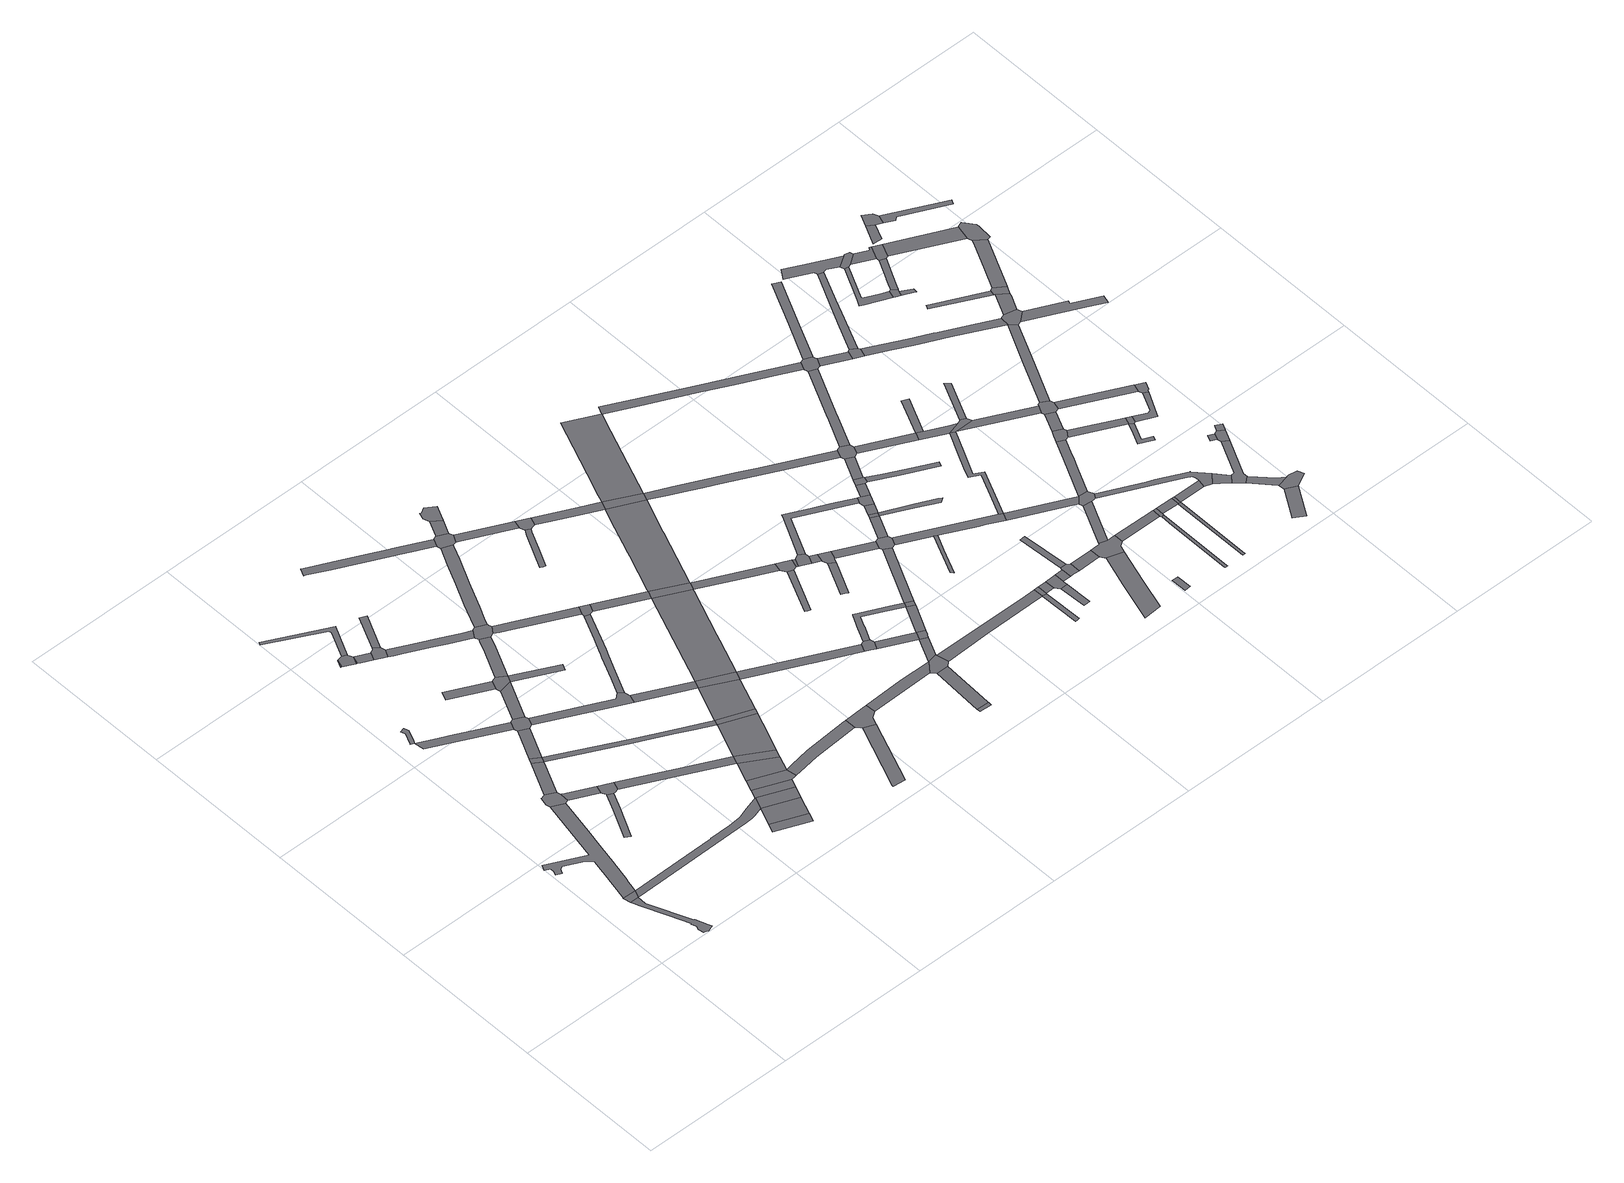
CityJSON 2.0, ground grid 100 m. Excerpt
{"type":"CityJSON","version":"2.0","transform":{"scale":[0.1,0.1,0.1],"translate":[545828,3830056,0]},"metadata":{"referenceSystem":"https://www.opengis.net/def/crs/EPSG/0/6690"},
"CityObjects":{
"road1":{"type":"Road","geometry":[{"type":"MultiSurface","lod":"1","boundaries":[[[0,1,2,3,4,5,6,7,8,9,10,11,12,13,14,15,16,17,18]]]}]},
"road2":{"type":"Road","geometry":[{"type":"MultiSurface","lod":"1","boundaries":[[[19,0,18,20]]]}]},
"road3":{"type":"Road","geometry":[{"type":"MultiSurface","lod":"1","boundaries":[[[21,22,23,24,25,26,27,28,29,30,31,32,33,34,35,36,19,20,37,38,39,40,41,42,43]]]}]},
"road4":{"type":"Road","geometry":[{"type":"MultiSurface","lod":"1","boundaries":[[[44,45,46,47,48,49,21,43,50,51,52,53]]]}]},
"road5":{"type":"Road","geometry":[{"type":"MultiSurface","lod":"1","boundaries":[[[54,55,56,57,58,59,60,61,62,63]]]}]},
"road6":{"type":"Road","attributes":{"RoadStructureAttribute.sectionType":"1"},"geometry":[{"type":"MultiSurface","lod":"1","boundaries":[[[64,65,66,67,68,69,70]]]}]},
"road7":{"type":"Road","attributes":{"RoadStructureAttribute.sectionType":"1"},"geometry":[{"type":"MultiSurface","lod":"1","boundaries":[[[71,72,73,74,75,76,77,78,79,80,20,18,81,82,83,84,85,86,87]]]}]},
"road8":{"type":"Road","attributes":{"RoadStructureAttribute.sectionType":"1"},"geometry":[{"type":"MultiSurface","lod":"1","boundaries":[[[88,44,53,89,90,91,92]]]}]},
"road9":{"type":"Road","attributes":{"RoadStructureAttribute.sectionType":"1"},"geometry":[{"type":"MultiSurface","lod":"1","boundaries":[[[93,94,52,51,95,96]]]}]},
"road10":{"type":"Road","attributes":{"RoadStructureAttribute.sectionType":"1"},"geometry":[{"type":"MultiSurface","lod":"1","boundaries":[[[97,98,63,99,100,101,102]]]}]},
"road11":{"type":"Road","geometry":[{"type":"MultiSurface","lod":"1","boundaries":[[[103,88,92,104]]]}]},
"road12":{"type":"Road","geometry":[{"type":"MultiSurface","lod":"1","boundaries":[[[96,95,105,64,70,106,107,108]]]}]},
"road13":{"type":"Road","attributes":{"RoadStructureAttribute.sectionType":"1"},"geometry":[{"type":"MultiSurface","lod":"1","boundaries":[[[109,110,111]]]}]},
"road14":{"type":"Road","attributes":{"RoadStructureAttribute.sectionType":"1"},"geometry":[{"type":"MultiSurface","lod":"1","boundaries":[[[112,103,104,113]]]}]},
"road15":{"type":"Road","geometry":[{"type":"MultiSurface","lod":"1","boundaries":[[[114,115,109,111,116,117,118,119,120]]]}]},
"road16":{"type":"Road","attributes":{"RoadStructureAttribute.sectionType":"1"},"geometry":[{"type":"MultiSurface","lod":"1","boundaries":[[[121,122,123,124,125,126,127,128,114,120]]]}]},
"road17":{"type":"Road","attributes":{"RoadStructureAttribute.sectionType":"1"},"geometry":[{"type":"MultiSurface","lod":"1","boundaries":[[[117,116,129]]]}]},
"road18":{"type":"Road","attributes":{"RoadStructureAttribute.sectionType":"1"},"geometry":[{"type":"MultiSurface","lod":"1","boundaries":[[[117,129,130,131,132]]]}]},
"road19":{"type":"Road","geometry":[{"type":"MultiSurface","lod":"1","boundaries":[[[133,102,101,134,112,113,135,136,137,138]]]}]},
"road20":{"type":"Road","geometry":[{"type":"MultiSurface","lod":"1","boundaries":[[[139,140,132,131,141,142,143]]]}]},
"road21":{"type":"Road","attributes":{"RoadStructureAttribute.sectionType":"1"},"geometry":[{"type":"MultiSurface","lod":"1","boundaries":[[[144,145,146,147]]]}]},
"road22":{"type":"Road","geometry":[{"type":"MultiSurface","lod":"1","boundaries":[[[148,149,150,151]]]}]},
"road23":{"type":"Road","attributes":{"RoadStructureAttribute.sectionType":"1"},"geometry":[{"type":"MultiSurface","lod":"1","boundaries":[[[152,153,108,107,154,155,156]]]}]},
"road24":{"type":"Road","attributes":{"RoadStructureAttribute.sectionType":"1"},"geometry":[{"type":"MultiSurface","lod":"1","boundaries":[[[157,158,133,138]]]}]},
"road25":{"type":"Road","attributes":{"RoadStructureAttribute.sectionType":"1"},"geometry":[{"type":"MultiSurface","lod":"1","boundaries":[[[159,160,139,143]]]}]},
"road26":{"type":"Road","attributes":{"function":"3","RoadStructureAttribute.sectionType":"1"},"geometry":[{"type":"MultiSurface","lod":"1","boundaries":[[[87,161,148,151,162]]]}]},
"road27":{"type":"Road","attributes":{"RoadStructureAttribute.sectionType":"1"},"geometry":[{"type":"MultiSurface","lod":"1","boundaries":[[[163,164,165,104,92,166,167,168,169,170,171,172]]]}]},
"road28":{"type":"Road","geometry":[{"type":"MultiSurface","lod":"1","boundaries":[[[173,147,146,158,157,174]]]}]},
"road29":{"type":"Road","geometry":[{"type":"MultiSurface","lod":"1","boundaries":[[[71,87,162,175]]]}]},
"road30":{"type":"Road","attributes":{"RoadStructureAttribute.sectionType":"1"},"geometry":[{"type":"MultiSurface","lod":"1","boundaries":[[[176,177,178,179,180,181,137,136,182,183,184,185,186,187,188,189]]]}]},
"road31":{"type":"Road","attributes":{"RoadStructureAttribute.sectionType":"1"},"geometry":[{"type":"MultiSurface","lod":"1","boundaries":[[[190,191,192,142,141,193,194,195,196,197,198,199]]]}]},
"road32":{"type":"Road","attributes":{"RoadStructureAttribute.sectionType":"1"},"geometry":[{"type":"MultiSurface","lod":"1","boundaries":[[[200,71,175,201]]]}]},
"road33":{"type":"Road","geometry":[{"type":"MultiSurface","lod":"1","boundaries":[[[202,200,201,203,204,205,206]]]}]},
"road34":{"type":"Road","attributes":{"RoadStructureAttribute.sectionType":"1"},"geometry":[{"type":"MultiSurface","lod":"1","boundaries":[[[207,208,209,210,211,212,173,174,213,214,215]]]}]},
"road35":{"type":"Road","attributes":{"RoadStructureAttribute.sectionType":"1"},"geometry":[{"type":"MultiSurface","lod":"1","boundaries":[[[216,217,218,174,157]]]}]},
"road36":{"type":"Road","attributes":{"function":"3","RoadStructureAttribute.sectionType":"1"},"geometry":[{"type":"MultiSurface","lod":"1","boundaries":[[[219,202,206,220,221]]]}]},
"road37":{"type":"Road","geometry":[{"type":"MultiSurface","lod":"1","boundaries":[[[156,155,219,221,222]]]}]},
"road38":{"type":"Road","geometry":[{"type":"MultiSurface","lod":"1","boundaries":[[[223,199,198,207,215,224,225,226,227,228]]]}]},
"road39":{"type":"Road","attributes":{"function":"3","RoadStructureAttribute.sectionType":"1"},"geometry":[{"type":"MultiSurface","lod":"1","boundaries":[[[171,229,230,231,156,222,232,233]]]}]},
"road40":{"type":"Road","geometry":[{"type":"MultiSurface","lod":"1","boundaries":[[[184,183,234,235,236]]]}]},
"road41":{"type":"Road","geometry":[{"type":"MultiSurface","lod":"1","boundaries":[[[237,172,171,233,238]]]}]},
"road42":{"type":"Road","attributes":{"RoadStructureAttribute.sectionType":"1"},"geometry":[{"type":"MultiSurface","lod":"1","boundaries":[[[239,240,241,242,243,244,245,246,247,248,249,250,251,252,253,254,255,256,257]]]}]},
"road43":{"type":"Road","attributes":{"RoadStructureAttribute.sectionType":"1"},"geometry":[{"type":"MultiSurface","lod":"1","boundaries":[[[258,259,260,261,206,205,262,263,264]]]}]},
"road44":{"type":"Road","attributes":{"RoadStructureAttribute.sectionType":"1"},"geometry":[{"type":"MultiSurface","lod":"1","boundaries":[[[265,266,267,268,269,270,189,188,271,272,273,274,275]]]}]},
"road45":{"type":"Road","attributes":{"RoadStructureAttribute.sectionType":"1"},"geometry":[{"type":"MultiSurface","lod":"1","boundaries":[[[276,277,278,279,225,224,280,281,282,283,284,285]]]}]},
"road46":{"type":"Road","attributes":{"RoadStructureAttribute.sectionType":"1"},"geometry":[{"type":"MultiSurface","lod":"1","boundaries":[[[286,287,288,289,290,291,223,228,292,293,294,295,296,297,298]]]}]},
"road47":{"type":"Road","attributes":{"function":"3","RoadStructureAttribute.sectionType":"1"},"geometry":[{"type":"MultiSurface","lod":"1","boundaries":[[[235,237,238,299,300]]]}]},
"road48":{"type":"Road","attributes":{"RoadStructureAttribute.sectionType":"1"},"geometry":[{"type":"MultiSurface","lod":"1","boundaries":[[[301,302,303,304,305]]]}]},
"road49":{"type":"Road","geometry":[{"type":"MultiSurface","lod":"1","boundaries":[[[236,235,300,306]]]}]},
"road50":{"type":"Road","geometry":[{"type":"MultiSurface","lod":"1","boundaries":[[[285,284,307,265,275,308,309,310]]]}]},
"road51":{"type":"Road","geometry":[{"type":"MultiSurface","lod":"1","boundaries":[[[311,257,256,286,298,312,313,314,315,316,317,318]]]}]},
"road52":{"type":"Road","geometry":[{"type":"MultiSurface","lod":"1","boundaries":[[[319,320,258,264,321,301,305,322,323,324]]]}]},
"road53":{"type":"Road","attributes":{"RoadStructureAttribute.sectionType":"1"},"geometry":[{"type":"MultiSurface","lod":"1","boundaries":[[[325,326,311,318,327,328]]]}]},
"road54":{"type":"Road","attributes":{"function":"3","RoadStructureAttribute.sectionType":"1"},"geometry":[{"type":"MultiSurface","lod":"1","boundaries":[[[329,330,331,236,306,332,333,334,335,336]]]}]},
"road55":{"type":"Road","attributes":{"RoadStructureAttribute.sectionType":"1"},"geometry":[{"type":"MultiSurface","lod":"1","boundaries":[[[337,310,309,338,339,340]]]}]},
"road56":{"type":"Road","geometry":[{"type":"MultiSurface","lod":"1","boundaries":[[[341,342,343,344,325,328,345,346]]]}]},
"road57":{"type":"Road","attributes":{"RoadStructureAttribute.sectionType":"1"},"geometry":[{"type":"MultiSurface","lod":"1","boundaries":[[[347,348,315,314,349,350,351]]]}]},
"road58":{"type":"Road","attributes":{"RoadStructureAttribute.sectionType":"1"},"geometry":[{"type":"MultiSurface","lod":"1","boundaries":[[[352,353,354,355,356,357,358,359,360,361]]]}]},
"road59":{"type":"Road","attributes":{"RoadStructureAttribute.sectionType":"1"},"geometry":[{"type":"MultiSurface","lod":"1","boundaries":[[[362,363,306,300,364,365,366,367]]]}]},
"road60":{"type":"Road","geometry":[{"type":"MultiSurface","lod":"1","boundaries":[[[340,339,329,336,368,369]]]}]},
"road61":{"type":"Road","attributes":{"RoadStructureAttribute.sectionType":"1"},"geometry":[{"type":"MultiSurface","lod":"1","boundaries":[[[370,319,324,371,372]]]}]},
"road62":{"type":"Road","geometry":[{"type":"MultiSurface","lod":"1","boundaries":[[[373,351,350,374,352,361,375,376,377,378]]]}]},
"road63":{"type":"Road","geometry":[{"type":"MultiSurface","lod":"1","boundaries":[[[379,380,381,382]]]}]},
"road64":{"type":"Road","attributes":{"RoadStructureAttribute.sectionType":"1"},"geometry":[{"type":"MultiSurface","lod":"1","boundaries":[[[383,379,382,384,385]]]}]},
"road65":{"type":"Road","geometry":[{"type":"MultiSurface","lod":"1","boundaries":[[[386,387,388,367,366,389,390,391,392,393]]]}]},
"road66":{"type":"Road","attributes":{"RoadStructureAttribute.sectionType":"1"},"geometry":[{"type":"MultiSurface","lod":"1","boundaries":[[[394,378,377,395,396,397,398,399,400]]]}]},
"road67":{"type":"Road","attributes":{"function":"3","RoadStructureAttribute.sectionType":"1"},"geometry":[{"type":"MultiSurface","lod":"1","boundaries":[[[399,401,402,403,404,405,340,369,406,407,408,409,410]]]}]},
"road68":{"type":"Road","geometry":[{"type":"MultiSurface","lod":"1","boundaries":[[[411,372,371,412,383,385,413,414,415]]]}]},
"road69":{"type":"Road","attributes":{"RoadStructureAttribute.sectionType":"1"},"geometry":[{"type":"MultiSurface","lod":"1","boundaries":[[[368,336,416,417,418]]]}]},
"road70":{"type":"Road","attributes":{"RoadStructureAttribute.sectionType":"1"},"geometry":[{"type":"MultiSurface","lod":"1","boundaries":[[[391,390,419,420]]]}]},
"road71":{"type":"Road","attributes":{"RoadStructureAttribute.sectionType":"1"},"geometry":[{"type":"MultiSurface","lod":"1","boundaries":[[[419,372,411,421]]]}]},
"road72":{"type":"Road","attributes":{"RoadStructureAttribute.sectionType":"1"},"geometry":[{"type":"MultiSurface","lod":"1","boundaries":[[[422,423,424,425,426,427]]]}]},
"road73":{"type":"Road","attributes":{"RoadStructureAttribute.sectionType":"1"},"geometry":[{"type":"MultiSurface","lod":"1","boundaries":[[[428,429,430,431,432,433,434,386,393,435,436,437,438,439,440,441]]]}]},
"road74":{"type":"Road","geometry":[{"type":"MultiSurface","lod":"1","boundaries":[[[420,419,421,442,443,444]]]}]},
"road75":{"type":"Road","geometry":[{"type":"MultiSurface","lod":"1","boundaries":[[[400,399,410,445]]]}]},
"road76":{"type":"Road","geometry":[{"type":"MultiSurface","lod":"1","boundaries":[[[418,417,422,427,446,447,448]]]}]},
"road77":{"type":"Road","attributes":{"RoadStructureAttribute.sectionType":"1"},"geometry":[{"type":"MultiSurface","lod":"1","boundaries":[[[440,449,450,420,444,451]]]}]},
"road78":{"type":"Road","attributes":{"RoadStructureAttribute.sectionType":"1"},"geometry":[{"type":"MultiSurface","lod":"1","boundaries":[[[448,447,452,453]]]}]},
"road79":{"type":"Road","attributes":{"RoadStructureAttribute.sectionType":"1"},"geometry":[{"type":"MultiSurface","lod":"1","boundaries":[[[454,455,456,457,458]]]}]},
"road80":{"type":"Road","geometry":[{"type":"MultiSurface","lod":"1","boundaries":[[[459,453,452,460,461,462,463]]]}]},
"road81":{"type":"Road","geometry":[{"type":"MultiSurface","lod":"1","boundaries":[[[441,440,451,464]]]}]},
"road82":{"type":"Road","attributes":{"RoadStructureAttribute.sectionType":"1"},"geometry":[{"type":"MultiSurface","lod":"1","boundaries":[[[465,462,461,466,467]]]}]},
"road83":{"type":"Road","geometry":[{"type":"MultiSurface","lod":"1","boundaries":[[[467,466,454,458,468,469,470,471]]]}]},
"road84":{"type":"Road","attributes":{"RoadStructureAttribute.sectionType":"1"},"geometry":[{"type":"MultiSurface","lod":"1","boundaries":[[[472,473,415,414,474,475,476,477]]]}]},
"road85":{"type":"Road","attributes":{"function":"3","RoadStructureAttribute.sectionType":"1"},"geometry":[{"type":"MultiSurface","lod":"1","boundaries":[[[478,479,480,481,482,400,445,483,484,485,486]]]}]},
"road86":{"type":"Road","attributes":{"RoadStructureAttribute.sectionType":"1"},"geometry":[{"type":"MultiSurface","lod":"1","boundaries":[[[487,441,464,488,489]]]}]},
"road87":{"type":"Road","attributes":{"RoadStructureAttribute.sectionType":"1"},"geometry":[{"type":"MultiSurface","lod":"1","boundaries":[[[471,470,490,491]]]}]},
"road88":{"type":"Road","attributes":{"RoadStructureAttribute.sectionType":"1"},"geometry":[{"type":"MultiSurface","lod":"1","boundaries":[[[492,493,494,495,496,497,459,463,498,499,500,501,502]]]}]},
"road89":{"type":"Road","geometry":[{"type":"MultiSurface","lod":"1","boundaries":[[[503,491,490,487,489,504,505,506]]]}]},
"road90":{"type":"Road","attributes":{"RoadStructureAttribute.sectionType":"1"},"geometry":[{"type":"MultiSurface","lod":"1","boundaries":[[[507,508,509,510,511,445,410,512,513,514,515,516,517,518,519,520]]]}]},
"road91":{"type":"Road","attributes":{"RoadStructureAttribute.sectionType":"1"},"geometry":[{"type":"MultiSurface","lod":"1","boundaries":[[[476,521,522,523,524,525]]]}]},
"road92":{"type":"Road","attributes":{"RoadStructureAttribute.sectionType":"1"},"geometry":[{"type":"MultiSurface","lod":"1","boundaries":[[[526,503,506,527]]]}]},
"road93":{"type":"Road","attributes":{"RoadStructureAttribute.sectionType":"1"},"geometry":[{"type":"MultiSurface","lod":"1","boundaries":[[[528,529,530,531,532]]]}]},
"road94":{"type":"Road","geometry":[{"type":"MultiSurface","lod":"1","boundaries":[[[533,477,476,525,534]]]}]},
"road95":{"type":"Road","geometry":[{"type":"MultiSurface","lod":"1","boundaries":[[[535,526,527,536]]]}]},
"road96":{"type":"Road","attributes":{"RoadStructureAttribute.sectionType":"1"},"geometry":[{"type":"MultiSurface","lod":"1","boundaries":[[[537,533,534,538]]]}]},
"road97":{"type":"Road","attributes":{"RoadStructureAttribute.sectionType":"1"},"geometry":[{"type":"MultiSurface","lod":"1","boundaries":[[[539,535,536,540,541,542]]]}]},
"road98":{"type":"Road","geometry":[{"type":"MultiSurface","lod":"1","boundaries":[[[543,544,545,546,547]]]}]},
"road99":{"type":"Road","geometry":[{"type":"MultiSurface","lod":"1","boundaries":[[[548,537,538,547,546,549,550]]]}]},
"road100":{"type":"Road","geometry":[{"type":"MultiSurface","lod":"1","boundaries":[[[551,552,502,501,553,539,542,554,555,556]]]}]},
"road101":{"type":"Road","attributes":{"RoadStructureAttribute.sectionType":"1"},"geometry":[{"type":"MultiSurface","lod":"1","boundaries":[[[557,558,505,504,559,528,532,560,561,562,563,564,565]]]}]},
"road102":{"type":"Road","attributes":{"RoadStructureAttribute.sectionType":"1"},"geometry":[{"type":"MultiSurface","lod":"1","boundaries":[[[566,556,555,567]]]}]},
"road103":{"type":"Road","attributes":{"RoadStructureAttribute.sectionType":"1"},"geometry":[{"type":"MultiSurface","lod":"1","boundaries":[[[568,548,550,569]]]}]},
"road104":{"type":"Road","attributes":{"RoadStructureAttribute.sectionType":"1"},"geometry":[{"type":"MultiSurface","lod":"1","boundaries":[[[570,571,572,573,574,575,536,527]]]}]},
"road105":{"type":"Road","geometry":[{"type":"MultiSurface","lod":"1","boundaries":[[[576,566,567,577,578,579]]]}]},
"road106":{"type":"Road","geometry":[{"type":"MultiSurface","lod":"1","boundaries":[[[580,581,582,583,584,585,586,568,569,587,588,589,590]]]}]},
"road107":{"type":"Road","attributes":{"RoadStructureAttribute.sectionType":"1"},"geometry":[{"type":"MultiSurface","lod":"1","boundaries":[[[591,592,593,584,583]]]}]},
"road108":{"type":"Road","attributes":{"RoadStructureAttribute.sectionType":"1"},"geometry":[{"type":"MultiSurface","lod":"1","boundaries":[[[594,576,579,595,596]]]}]},
"road109":{"type":"Road","attributes":{"RoadStructureAttribute.sectionType":"1"},"geometry":[{"type":"MultiSurface","lod":"1","boundaries":[[[597,598,599,600,601,602]]]}]},
"road110":{"type":"Road","attributes":{"RoadStructureAttribute.sectionType":"1"},"geometry":[{"type":"MultiSurface","lod":"1","boundaries":[[[590,589,603,604]]]}]},
"road111":{"type":"Road","geometry":[{"type":"MultiSurface","lod":"1","boundaries":[[[605,520,519,594,596,606,607,608]]]}]},
"road112":{"type":"Road","attributes":{"RoadStructureAttribute.sectionType":"1"},"geometry":[{"type":"MultiSurface","lod":"1","boundaries":[[[609,610,611,612,613,486,614,615,616,617,618,619,620]]]}]},
"road113":{"type":"Road","attributes":{"RoadStructureAttribute.sectionType":"1"},"geometry":[{"type":"MultiSurface","lod":"1","boundaries":[[[621,622,623,624,625,626,578,577]]]}]},
"road114":{"type":"Road","geometry":[{"type":"MultiSurface","lod":"1","boundaries":[[[627,628,629,630,631]]]}]},
"road115":{"type":"Road","geometry":[{"type":"MultiSurface","lod":"1","boundaries":[[[632,633,634,635,604,603,636,597,602,637,638,639,640,641,642]]]}]},
"road116":{"type":"Road","attributes":{"RoadStructureAttribute.sectionType":"1"},"geometry":[{"type":"MultiSurface","lod":"1","boundaries":[[[607,606,643,644]]]}]},
"road117":{"type":"Road","geometry":[{"type":"MultiSurface","lod":"1","boundaries":[[[564,563,645,646]]]}]},
"road118":{"type":"Road","attributes":{"RoadStructureAttribute.sectionType":"1"},"geometry":[{"type":"MultiSurface","lod":"1","boundaries":[[[647,648,649,650,651,652,565,564,653,654,655,656,657]]]}]},
"road119":{"type":"Road","attributes":{"RoadStructureAttribute.sectionType":"1"},"geometry":[{"type":"MultiSurface","lod":"1","boundaries":[[[658,659,660,605,608,661,662,663]]]}]},
"road120":{"type":"Road","attributes":{"RoadStructureAttribute.sectionType":"1"},"geometry":[{"type":"MultiSurface","lod":"1","boundaries":[[[664,632,642,665]]]}]},
"road121":{"type":"Road","attributes":{"RoadStructureAttribute.sectionType":"1"},"geometry":[{"type":"MultiSurface","lod":"1","boundaries":[[[641,640,666,667,668]]]}]},
"road122":{"type":"Road","geometry":[{"type":"MultiSurface","lod":"1","boundaries":[[[646,645,664,665,669,670,671,672,673]]]}]},
"road123":{"type":"Road","geometry":[{"type":"MultiSurface","lod":"1","boundaries":[[[644,643,674,675,676,677]]]}]},
"road124":{"type":"Road","attributes":{"RoadStructureAttribute.sectionType":"1"},"geometry":[{"type":"MultiSurface","lod":"1","boundaries":[[[678,679,680,681,682,683,684]]]}]},
"road125":{"type":"Road","attributes":{"RoadStructureAttribute.sectionType":"1"},"geometry":[{"type":"MultiSurface","lod":"1","boundaries":[[[685,686,644,677]]]}]},
"road126":{"type":"Road","geometry":[{"type":"MultiSurface","lod":"1","boundaries":[[[687,620,619,658,663,688,689,690]]]}]},
"road127":{"type":"Road","geometry":[{"type":"MultiSurface","lod":"1","boundaries":[[[668,667,680,679,691,692]]]}]},
"road128":{"type":"Road","geometry":[{"type":"MultiSurface","lod":"1","boundaries":[[[693,694,675,674,695,647,657,696,697,698]]]}]},
"road129":{"type":"Road","attributes":{"RoadStructureAttribute.sectionType":"1"},"geometry":[{"type":"MultiSurface","lod":"1","boundaries":[[[699,700,701,702,703,704,705,706,707]]]}]},
"road130":{"type":"Road","attributes":{"RoadStructureAttribute.sectionType":"1"},"geometry":[{"type":"MultiSurface","lod":"1","boundaries":[[[708,709,646,673,710,711,712,713,714]]]}]},
"road131":{"type":"Road","attributes":{"RoadStructureAttribute.sectionType":"1"},"geometry":[{"type":"MultiSurface","lod":"1","boundaries":[[[692,691,715,716,717,699,718]]]}]},
"road132":{"type":"Road","attributes":{"RoadStructureAttribute.sectionType":"1"},"geometry":[{"type":"MultiSurface","lod":"1","boundaries":[[[719,720,689,688,721,722,723]]]}]},
"road133":{"type":"Road","geometry":[{"type":"MultiSurface","lod":"1","boundaries":[[[718,699,707,724]]]}]},
"road134":{"type":"Road","attributes":{"RoadStructureAttribute.sectionType":"1"},"geometry":[{"type":"MultiSurface","lod":"1","boundaries":[[[697,696,725,726]]]}]},
"road135":{"type":"Road","attributes":{"RoadStructureAttribute.sectionType":"1"},"geometry":[{"type":"MultiSurface","lod":"1","boundaries":[[[727,728,729,730,731,693,698]]]}]},
"road136":{"type":"Road","attributes":{"RoadStructureAttribute.sectionType":"1"},"geometry":[{"type":"MultiSurface","lod":"1","boundaries":[[[732,733,734,735,736,671,670,737,738,739,740,741,742,743,744,745,746,747,748,749]]]}]},
"road137":{"type":"Road","geometry":[{"type":"MultiSurface","lod":"1","boundaries":[[[750,723,722,751,752,753,754]]]}]},
"road138":{"type":"Road","attributes":{"RoadStructureAttribute.sectionType":"1"},"geometry":[{"type":"MultiSurface","lod":"1","boundaries":[[[755,756,757,687,690,758,759,760]]]}]},
"road139":{"type":"Road","attributes":{"RoadStructureAttribute.sectionType":"1"},"geometry":[{"type":"MultiSurface","lod":"1","boundaries":[[[724,707,761,747,746]]]}]},
"road140":{"type":"Road","geometry":[{"type":"MultiSurface","lod":"1","boundaries":[[[762,763,708,714,764,765,766]]]}]},
"road141":{"type":"Road","attributes":{"RoadStructureAttribute.sectionType":"1"},"geometry":[{"type":"MultiSurface","lod":"1","boundaries":[[[767,762,766,768]]]}]},
"road142":{"type":"Road","geometry":[{"type":"MultiSurface","lod":"1","boundaries":[[[769,770,726,725,767,768,771,772,773]]]}]},
"road143":{"type":"Road","attributes":{"RoadStructureAttribute.sectionType":"1"},"geometry":[{"type":"MultiSurface","lod":"1","boundaries":[[[765,764,774,775]]]}]},
"road144":{"type":"Road","geometry":[{"type":"MultiSurface","lod":"1","boundaries":[[[749,748,776,777,778]]]}]},
"road145":{"type":"Road","attributes":{"RoadStructureAttribute.sectionType":"1"},"geometry":[{"type":"MultiSurface","lod":"1","boundaries":[[[779,780,781,750,754,782,783,784,785]]]}]},
"road146":{"type":"Road","geometry":[{"type":"MultiSurface","lod":"1","boundaries":[[[774,786,787,788,789,790,791]]]}]},
"road147":{"type":"Road","attributes":{"RoadStructureAttribute.sectionType":"1"},"geometry":[{"type":"MultiSurface","lod":"1","boundaries":[[[792,793,794,795,796,797]]]}]},
"road148":{"type":"Road","attributes":{"RoadStructureAttribute.sectionType":"1"},"geometry":[{"type":"MultiSurface","lod":"1","boundaries":[[[798,799,800,801,753,752,802,803,804,805,806,807,808,809]]]}]},
"road149":{"type":"Road","attributes":{"RoadStructureAttribute.sectionType":"1"},"geometry":[{"type":"MultiSurface","lod":"1","boundaries":[[[810,811,812,813,814]]]}]},
"road150":{"type":"Road","geometry":[{"type":"MultiSurface","lod":"1","boundaries":[[[775,774,791,815,816]]]}]},
"road151":{"type":"Road","attributes":{"RoadStructureAttribute.sectionType":"1"},"geometry":[{"type":"MultiSurface","lod":"1","boundaries":[[[817,818,778,777,819,812,811,820,821]]]}]},
"road152":{"type":"Road","attributes":{"RoadStructureAttribute.sectionType":"1"},"geometry":[{"type":"MultiSurface","lod":"1","boundaries":[[[822,772,771,823,824]]]}]},
"road153":{"type":"Road","geometry":[{"type":"MultiSurface","lod":"1","boundaries":[[[825,814,813,826,792,797,827,828]]]}]},
"road154":{"type":"Road","attributes":{"RoadStructureAttribute.sectionType":"1"},"geometry":[{"type":"MultiSurface","lod":"1","boundaries":[[[808,829,769,773,830,831]]]}]},
"road155":{"type":"Road","attributes":{"RoadStructureAttribute.sectionType":"1"},"geometry":[{"type":"MultiSurface","lod":"1","boundaries":[[[832,833,834,835,836,837,838,839,840,841,842]]]}]},
"road156":{"type":"Road","geometry":[{"type":"MultiSurface","lod":"1","boundaries":[[[843,844,845,846,847,848,849,779,785,850,851,852,853,854]]]}]},
"road157":{"type":"Road","attributes":{"RoadStructureAttribute.sectionType":"1"},"geometry":[{"type":"MultiSurface","lod":"1","boundaries":[[[855,856,857,816,815,858,859,860]]]}]},
"road158":{"type":"Road","geometry":[{"type":"MultiSurface","lod":"1","boundaries":[[[861,862,863,864]]]}]},
"road159":{"type":"Road","geometry":[{"type":"MultiSurface","lod":"1","boundaries":[[[865,864,863,817,821,866]]]}]},
"road160":{"type":"Road","geometry":[{"type":"MultiSurface","lod":"1","boundaries":[[[867,837,836,868,869,870,871]]]}]},
"road161":{"type":"Road","attributes":{"RoadStructureAttribute.sectionType":"1"},"geometry":[{"type":"MultiSurface","lod":"1","boundaries":[[[872,873,865,866]]]}]},
"road162":{"type":"Road","geometry":[{"type":"MultiSurface","lod":"1","boundaries":[[[874,875,876,877,870,869]]]}]},
"road163":{"type":"Road","geometry":[{"type":"MultiSurface","lod":"1","boundaries":[[[878,854,853,879,832,842,880,881,882,883]]]}]},
"road164":{"type":"Road","geometry":[{"type":"MultiSurface","lod":"1","boundaries":[[[824,823,855,860,884,885,886,887,888]]]}]},
"road165":{"type":"Road","attributes":{"RoadStructureAttribute.sectionType":"1"},"geometry":[{"type":"MultiSurface","lod":"1","boundaries":[[[889,890,891,892,893,894,867,871,895,896,897]]]}]},
"road166":{"type":"Road","attributes":{"RoadStructureAttribute.sectionType":"1"},"geometry":[{"type":"MultiSurface","lod":"1","boundaries":[[[898,899,900,901,902]]]}]},
"road167":{"type":"Road","attributes":{"RoadStructureAttribute.sectionType":"1"},"geometry":[{"type":"MultiSurface","lod":"1","boundaries":[[[903,904,905,881,880,906,907,908,909]]]}]},
"road168":{"type":"Road","geometry":[{"type":"MultiSurface","lod":"1","boundaries":[[[910,809,808,831,911,912,913]]]}]},
"road169":{"type":"Road","geometry":[{"type":"MultiSurface","lod":"1","boundaries":[[[909,908,889,897,914,915]]]}]},
"road170":{"type":"Road","attributes":{"RoadStructureAttribute.sectionType":"1"},"geometry":[{"type":"MultiSurface","lod":"1","boundaries":[[[916,917,910,913,918,919]]]}]},
"road171":{"type":"Road","geometry":[{"type":"MultiSurface","lod":"1","boundaries":[[[920,921,902,901,916,919,922]]]}]},
"road172":{"type":"Road","attributes":{"RoadStructureAttribute.sectionType":"1"},"geometry":[{"type":"MultiSurface","lod":"1","boundaries":[[[923,924,925,926]]]}]},
"road173":{"type":"Road","attributes":{"RoadStructureAttribute.sectionType":"1"},"geometry":[{"type":"MultiSurface","lod":"1","boundaries":[[[927,928,912,911,929,930,931]]]}]},
"road174":{"type":"Road","geometry":[{"type":"MultiSurface","lod":"1","boundaries":[[[932,923,926,933,934,935]]]}]},
"road175":{"type":"Road","attributes":{"RoadStructureAttribute.sectionType":"1"},"geometry":[{"type":"MultiSurface","lod":"1","boundaries":[[[915,914,936,937,938,939]]]}]},
"road176":{"type":"Road","attributes":{"RoadStructureAttribute.sectionType":"1"},"geometry":[{"type":"MultiSurface","lod":"1","boundaries":[[[940,941,942,920,922,943]]]}]},
"road177":{"type":"Road","attributes":{"RoadStructureAttribute.sectionType":"1"},"geometry":[{"type":"MultiSurface","lod":"1","boundaries":[[[934,933,944,945,946,947]]]}]},
"road178":{"type":"Road","geometry":[{"type":"MultiSurface","lod":"1","boundaries":[[[948,939,938,940,943,949,950,951]]]}]}
},
"vertices":[
[186,453,0],[193,434,0],[204,407,0],[272,240,0],[323,109,0],[320,106,0],[320,104,0],[331,74,0],[320,50,0],[328,15,0],[343,10,0],[357,5,0],[395,19,0],[385,44,0],[356,120,0],[354,119,0],[241,393,0],[242,430,0],[243,452,0],
[177,500,0],[264,500,0],
[350,1279,0],[286,985,0],[261,868,0],[19,985,0],[2,949,0],[35,933,0],[35,910,0],[23,882,0],[59,865,0],[72,893,0],[94,904,0],[211,848,0],[248,809,0],[229,723,0],[224,699,0],[181,516,0],[267,516,0],[284,590,0],[287,590,0],[323,745,0],[353,883,0],[379,1006,0],[428,1240,0],
[385,1367,0],[383,1366,0],[369,1362,0],[363,1360,0],[355,1358,0],[342,1304,0],[437,1244,0],[452,1250,0],[456,1310,0],[447,1334,0],
[129,2139,0],[134,2151,0],[169,2228,0],[158,2255,0],[128,2247,0],[139,2218,0],[111,2161,0],[107,2150,0],[104,2144,0],[127,2133,0],
[638,1135,0],[588,1028,0],[491,836,0],[508,826,0],[525,817,0],[623,1010,0],[673,1116,0],
[1220,568,0],[1210,565,0],[1179,556,0],[1133,541,0],[1062,519,0],[1055,518,0],[978,512,0],[836,510,0],[832,507,0],[591,505,0],[253,452,0],[462,455,0],[827,460,0],[1056,464,0],[1104,465,0],[1126,471,0],[1189,489,0],
[494,1592,0],[447,1335,0],[549,1546,0],[551,1550,0],[552,1551,0],
[466,1305,0],[461,1308,0],[624,1168,0],[641,1221,0],
[309,2045,0],[246,2076,0],[134,2069,0],[336,1971,0],[597,1845,0],[620,1894,0],
[508,1623,0],[568,1585,0],
[639,1137,0],[685,1119,0],[711,1126,0],[729,1178,0],
[239,2878,0],[215,2829,0],[222,2826,0],
[604,1821,0],[667,1791,0],
[275,2885,0],[275,2884,0],[295,2791,0],[319,2840,0],[310,2857,0],[305,2870,0],[305,2872,0],
[402,3071,0],[402,3073,0],[16,3269,0],[5,3250,0],[350,3072,0],[353,3062,0],[354,3057,0],[355,3052,0],
[302,2787,0],
[318,2779,0],[385,2747,0],[409,2796,0],
[643,1901,0],[602,1829,0],[675,1794,0],[692,1800,0],[712,1850,0],[705,1872,0],
[441,2818,0],[435,2806,0],[459,2711,0],[483,2760,0],[478,2792,0],
[497,2312,0],[471,2258,0],[729,2134,0],[755,2188,0],
[1140,370,0],[1117,314,0],[1336,225,0],[1357,282,0],
[1050,1023,0],[739,1173,0],[1051,962,0],[1322,829,0],[1345,880,0],
[825,2120,0],[739,2102,0],
[584,3015,0],[543,3034,0],
[1186,481,0],[1406,401,0],
[1234,1252,0],[1048,1342,0],[1012,1361,0],[781,1439,0],[1012,1324,0],[1045,1306,0],[1229,1218,0],[1319,1174,0],[1439,1116,0],[1453,1147,0],
[786,2199,0],[844,2161,0],
[1438,479,0],
[1198,1660,0],[1182,1646,0],[1180,1644,0],[1165,1633,0],[1162,1634,0],[1044,1692,0],[1044,1630,0],[1219,1546,0],[1237,1600,0],[1234,1602,0],[1231,1620,0],[1229,1633,0],[1232,1639,0],[1199,1661,0],
[874,2571,0],[765,2624,0],[628,2690,0],[488,2697,0],[540,2672,0],[601,2643,0],[680,2605,0],[769,2561,0],[903,2496,0],[934,2543,0],
[1242,624,0],[1461,536,0],
[1271,696,0],[1468,537,0],[1481,538,0],[1500,541,0],[1490,608,0],
[915,2470,0],[907,2454,0],[885,2404,0],[866,2362,0],[865,2362,0],[798,2225,0],[942,2363,0],[969,2425,0],[976,2441,0],
[1106,1982,0],[1116,2002,0],[1126,2023,0],
[1324,828,0],[1493,615,0],[1530,705,0],
[1551,757,0],
[959,2554,0],[1000,2451,0],[1032,2496,0],[1027,2512,0],[1025,2517,0],[1023,2522,0],
[1441,1115,0],[1439,1111,0],[1350,891,0],[1630,952,0],[1660,1027,0],
[1551,1390,0],[1552,1389,0],[1571,1438,0],
[1453,1149,0],[1674,1060,0],
[1229,3199,0],[1028,3295,0],[1011,3304,0],[915,3350,0],[754,3428,0],[571,3515,0],[557,3522,0],[533,3472,0],[547,3466,0],[674,3405,0],[756,3365,0],[904,3293,0],[997,3247,0],[1028,3233,0],[1090,3204,0],[1125,3188,0],[1204,3149,0],[1218,3143,0],[1244,3192,0],
[1981,663,0],[1969,662,0],[1670,638,0],[1539,616,0],[1539,547,0],[1677,567,0],[1981,590,0],
[1458,2208,0],[1383,2045,0],[1336,1952,0],[1329,1937,0],[1318,1915,0],[1248,1764,0],[1312,1812,0],[1363,1916,0],[1381,1952,0],[1396,1983,0],[1492,2196,0],
[1300,2367,0],[1298,2367,0],[1125,2450,0],[1036,2493,0],[1036,2433,0],[1101,2401,0],[1173,2365,0],[1453,2233,0],[1458,2230,0],[1482,2280,0],
[1226,3116,0],[1224,3110,0],[1171,3004,0],[1104,2864,0],[1033,2717,0],[966,2568,0],[1030,2537,0],[1035,2551,0],[1083,2648,0],[1164,2819,0],[1245,2986,0],[1289,3079,0],[1293,3088,0],
[1759,1273,0],[1763,1283,0],
[2009,558,0],[1837,131,0],[1833,120,0],[1916,112,0],[2083,528,0],
[1787,1336,0],
[1458,2211,0],[1493,2198,0],[1515,2203,0],[1539,2253,0],
[1266,3200,0],[1298,3089,0],[1300,3090,0],[1316,3095,0],[1343,3145,0],[1335,3162,0],[1334,3164,0],[1332,3169,0],
[2139,669,0],[2112,668,0],[1989,581,0],[2102,576,0],[2113,584,0],[2142,603,0],
[1317,3306,0],[1269,3206,0],[1334,3174,0],[1377,3263,0],
[1819,2057,0],[1696,1750,0],[1577,1451,0],[1785,1337,0],[1880,1574,0],[1895,1612,0],[2028,1939,0],[2033,1951,0],
[1561,2243,0],[1528,2197,0],[1818,2058,0],[1840,2108,0],
[1364,3404,0],[1329,3384,0],[1318,3389,0],[1305,3346,0],[1404,3319,0],[1425,3361,0],
[1464,3086,0],[1359,3137,0],[1335,3087,0],[1644,2938,0],[1661,2991,0],
[1659,2904,0],[1639,2870,0],[1573,2737,0],[1527,2643,0],[1527,2641,0],[1543,2635,0],[1559,2629,0],[1620,2752,0],[1677,2870,0],[1687,2888,0],
[2186,1144,0],[2152,1159,0],[2118,1112,0],[2134,1105,0],[2404,975,0],[2429,1026,0],
[2054,2001,0],[2052,2002,0],
[2410,680,0],[2561,615,0],[2611,678,0],
[1731,2958,0],[1658,2907,0],[1688,2888,0],[1701,2892,0],[1724,2898,0],[1742,2952,0],
[2567,236,0],[2566,213,0],[2646,209,0],[2646,231,0],
[2587,583,0],[2647,242,0],[2667,583,0],
[2453,1034,0],[2452,1033,0],[2451,1033,0],[2439,959,0],[2471,943,0],[2495,993,0],[2488,1017,0],[2487,1019,0],
[1964,2844,0],[1730,2895,0],[1793,2864,0],[1970,2779,0],[2086,2723,0],[2087,2722,0],[2109,2775,0],
[2031,2584,0],[1988,2472,0],[1958,2400,0],[1947,2373,0],[1844,2120,0],[2203,2375,0],[2207,2388,0],[2269,2540,0],[2296,2608,0],[2301,2620,0],
[2677,691,0],[2568,606,0],[2692,605,0],[2694,607,0],[2677,684,0],
[2271,1837,0],[2478,1738,0],[2490,1791,0],
[2690,838,0],[2714,888,0],
[2735,816,0],
[2501,1703,0],[2502,1702,0],[2369,1417,0],[2385,1409,0],[2401,1402,0],[2536,1687,0],
[2741,1131,0],[2551,1222,0],[2548,1224,0],[2546,1220,0],[2491,1115,0],[2489,1111,0],[2485,1103,0],[2525,1093,0],[2532,1106,0],[2534,1113,0],[2566,1182,0],[2669,1130,0],[2802,1068,0],[2815,1095,0],
[2744,834,0],[2748,834,0],[2762,864,0],
[2321,2671,0],
[2538,1688,0],[2563,1697,0],[2580,1749,0],
[2800,1064,0],[2799,1062,0],[2851,1044,0],
[2573,1692,0],[2597,1741,0],
[2708,1599,0],[2602,1377,0],[2623,1367,0],[2643,1357,0],[2746,1572,0],
[2630,1755,0],[2595,1681,0],[2643,1658,0],[2667,1707,0],[2665,1733,0],
[2864,1071,0],
[2676,1703,0],[2694,1634,0],[2711,1686,0],
[2760,1602,0],[2761,1602,0],[2762,1601,0],[2779,1653,0],
[3314,684,0],[2993,684,0],[2994,616,0],[3398,622,0],[3406,622,0],[3405,686,0],
[2347,3365,0],[2275,3186,0],[2194,2986,0],[2130,2827,0],[2114,2786,0],[2349,2739,0],[2506,3133,0],[2554,3251,0],[2558,3262,0],
[3000,1471,0],[2901,1148,0],[3047,1445,0],
[2993,1490,0],[3012,1541,0],
[3026,1916,0],[2929,1962,0],[2780,2031,0],[2770,2036,0],[2764,2025,0],[2685,1865,0],[2721,1847,0],[2724,1855,0],[2788,1986,0],[3142,1817,0],[3159,1852,0],
[3038,1550,0],[3072,1453,0],[3095,1501,0],[3086,1526,0],
[2918,2383,0],[2802,2439,0],[2500,2585,0],[2334,2664,0],[2323,2670,0],[2310,2616,0],[2412,2566,0],[2490,2528,0],[2589,2480,0],[2677,2438,0],[2794,2381,0],[2972,2295,0],[3299,2137,0],[3322,2189,0],
[3405,618,0],[3411,359,0],[3426,359,0],[3441,360,0],[3435,619,0],
[3107,1693,0],[3156,1669,0],
[3275,1356,0],[3154,1093,0],[3169,1075,0],[3245,1243,0],[3295,1346,0],
[3435,687,0],[3436,623,0],
[3118,1717,0],[3168,1693,0],
[3492,689,0],[3494,624,0],
[3148,1780,0],[3171,1699,0],[3173,1704,0],[3198,1756,0],
[3525,414,0],[3547,414,0],[3570,415,0],[3565,592,0],[3520,591,0],
[3564,691,0],[3565,622,0],[3566,625,0],
[3178,1843,0],[3168,1848,0],[3143,1811,0],[3224,1811,0],[3228,1820,0],[3179,1844,0],
[3643,1238,0],[3640,1240,0],[3271,1358,0],[3303,1342,0],[3507,1243,0],[3544,1225,0],[3646,1176,0],[3670,1226,0],[3646,1237,0],
[3218,1926,0],[3268,1902,0],
[3619,692,0],[3620,625,0],
[3339,1582,0],[3475,1513,0],[3486,1522,0],[3505,1536,0],[3483,1547,0],[3359,1607,0],
[3237,1966,0],[3281,1901,0],[3293,1939,0],[3287,1942,0],
[3678,695,0],[3664,707,0],[3663,708,0],[3663,709,0],[3623,707,0],[3621,702,0],[3620,700,0],[3645,626,0],[3658,626,0],[3683,626,0],[3682,694,0],
[3640,1017,0],[3621,1016,0],[3602,1015,0],
[3308,2113,0],[3289,1948,0],[3358,2088,0],
[3856,596,0],[3790,384,0],[3709,120,0],[3828,129,0],[3887,324,0],[3961,563,0],
[3835,629,0],[3834,695,0],
[3349,2197,0],[3385,2098,0],[3407,2148,0],[3399,2172,0],
[3341,2946,0],[3078,3074,0],[2856,3181,0],[2593,3308,0],[2581,3314,0],[2568,3257,0],[2786,3153,0],[3046,3028,0],[3241,2934,0],[3467,2825,0],[3600,2761,0],[3622,2811,0],
[3444,1820,0],[3660,1717,0],[3668,1731,0],[3674,1745,0],[3532,1816,0],[3386,1887,0],
[4049,227,0],[4028,226,0],[4008,226,0],[4011,124,0],[4051,125,0],
[3901,704,0],[3897,697,0],[3897,696,0],[3888,696,0],[3852,601,0],[3973,602,0],[3976,608,0],[3986,615,0],[4005,628,0],[4005,688,0],[3952,688,0],
[3702,1945,0],[3726,1995,0],
[4023,996,0],[4061,1038,0],
[3864,1868,0],[3797,1736,0],[3734,1606,0],[3712,1553,0],[3777,1519,0],[3711,1376,0],[3712,1321,0],[3807,1524,0],[3747,1556,0],[3825,1714,0],[3894,1853,0],
[3608,2735,0],[3461,2429,0],[3442,2388,0],[3503,2388,0],[3511,2405,0],[3658,2713,0],
[4029,970,0],[4086,961,0],
[4285,629,0],[4285,628,0],[4290,685,0],
[4112,967,0],[4116,965,0],[4135,996,0],[4134,999,0],[4121,1035,0],
[3860,1869,0],[3943,1890,0],[3895,1913,0],[3766,1975,0],
[4306,112,0],[4308,622,0],[4291,614,0],[4289,532,0],[4286,109,0],[4287,102,0],[4307,103,0],
[3873,2206,0],[3832,2225,0],
[3648,2818,0],[3682,2721,0],[3707,2771,0],[3699,2796,0],
[4310,630,0],[4310,685,0],
[3970,1901,0],[3968,1898,0],[3861,1869,0],[3896,1852,0],[4017,1854,0],[4004,1886,0],
[4425,629,0],[4423,623,0],[4423,108,0],[4425,103,0],[4439,105,0],[4438,108,0],[4441,398,0],[4441,621,0],[4442,628,0],
[4248,1423,0],[4192,1306,0],[4179,1156,0],[4198,1196,0],[4229,1260,0],[4255,1313,0],[4296,1399,0],
[4318,630,0],[4413,629,0],[4416,629,0],[4425,683,0],
[3858,2698,0],[3711,2769,0],[3686,2719,0],[3851,2639,0],[3868,2693,0],
[4443,683,0],
[4334,1641,0],[4361,1688,0],
[4003,1888,0],[4123,2137,0],[4108,2150,0],[4093,2164,0],[4091,2159,0],
[4636,761,0],[4636,762,0],[4632,764,0],[4454,848,0],[4409,868,0],[4342,859,0],[4605,737,0],[4612,732,0],[4617,728,0],[4621,724,0],[4623,719,0],[4626,714,0],[4627,708,0],[4627,704,0],[4627,681,0],[4616,629,0],[4662,611,0],[4712,673,0],
[3885,2704,0],[3872,2629,0],[3913,2609,0],[3931,2663,0],[3923,2677,0],
[3904,3353,0],[3769,3068,0],[3651,2825,0],[3701,2801,0],[3808,3024,0],[3954,3327,0],
[4442,629,0],
[4284,1497,0],[4269,1467,0],[4316,1404,0],[4346,1448,0],[4341,1470,0],
[4342,1618,0],[4400,1592,0],
[4382,1702,0],[4365,1696,0],[4423,1598,0],[4439,1652,0],[4429,1675,0],
[4632,1255,0],[4647,1299,0],
[4732,557,0],[4745,546,0],[4783,589,0],
[4140,3237,0],[4043,3037,0],[3973,2893,0],[4021,2893,0],[4079,3020,0],[4083,3028,0],[4174,3224,0],
[4600,1184,0],[4566,1112,0],[4654,1067,0],[4666,1093,0],[4603,1124,0],[4655,1237,0],
[4926,319,0],[4876,236,0],[4811,126,0],[4878,85,0],[4899,119,0],[4999,284,0],
[4479,2398,0],[4328,2471,0],[4309,2480,0],[4177,2543,0],[4053,2542,0],[4166,2486,0],[4199,2471,0],[4355,2397,0],[4356,2397,0],[4646,2255,0],[4649,2254,0],[4656,2312,0],
[4952,406,0],[4842,525,0],[4804,491,0],[4923,358,0],[4997,374,0],
[4667,1240,0],[4681,1283,0],
[4916,815,0],[4808,592,0],[4796,500,0],[4839,555,0],[4953,789,0],
[4851,1453,0],[4836,1399,0],[4850,1449,0],
[5016,378,0],[4924,347,0],[5084,329,0],[5070,370,0],
[4512,1974,0],[4561,1944,0],[4690,2214,0],
[4276,3166,0],[4169,2948,0],[4148,2907,0],[4173,2895,0],[4327,2827,0],[4341,2874,0],[4293,2896,0],[4201,2940,0],[4195,2942,0],[4301,3159,0],[4303,3163,0],
[4128,3344,0],[4019,3398,0],[3977,3336,0],[3996,3327,0],[4128,3263,0],[4134,3260,0],[4139,3240,0],[4175,3227,0],[4195,3231,0],[4198,3230,0],[4267,3195,0],[4339,3242,0],
[4844,1373,0],[4788,1250,0],[4765,1241,0],[4785,1189,0],[4813,1243,0],[4874,1357,0],
[4892,898,0],[4872,858,0],[4909,840,0],[4926,881,0],
[4951,889,0],[4989,863,0],
[4355,2879,0],[4340,2821,0],[4369,2808,0],[4379,2839,0],[4387,2855,0],
[5010,907,0],[4970,927,0],
[4446,2774,0],[4450,2773,0],[4452,2786,0],[4454,2800,0],
[4350,3246,0],[4274,3172,0],[4323,3170,0],[4388,3218,0],[4382,3233,0],[4380,3237,0],
[4876,1362,0],[4882,1373,0],[4883,1374,0],[4887,1372,0],[4910,1420,0],
[4459,3085,0],[4395,2959,0],[4393,2955,0],[4367,2905,0],[4363,2897,0],[4360,2889,0],[4408,2897,0],[4430,2941,0],[4497,3070,0],
[4418,2660,0],[4413,2648,0],[4408,2636,0],[4744,2470,0],[4752,2503,0],
[4485,3195,0],[4474,3177,0],[4468,3180,0],[4324,3169,0],[4450,3109,0],[4456,3106,0],[4496,3190,0],
[4682,2321,0],[4714,2222,0],[4774,2273,0],[4762,2303,0],
[4513,3077,0],[4554,3163,0],
[4751,2466,0],[4720,2400,0],[4810,2401,0],[4818,2418,0],
[4774,2513,0],[4756,2505,0],[4841,2465,0],
[4580,3327,0],[4520,3198,0],[4578,3194,0],[4624,3297,0],
[5007,2139,0],[5013,2158,0],[5058,2057,0],[5168,2004,0],[5184,2056,0],
[4615,3401,0],[4665,3277,0],[4684,3332,0],[4669,3365,0],
[4520,3074,0],[4635,3019,0],[4924,2880,0],[4947,2977,0],
[4935,2850,0],[4927,2831,0],[4837,2643,0],[5004,2798,0],
[4730,3245,0],[4750,3263,0],[5044,3123,0],[5058,3150,0],
[4982,2990,0],[5024,2803,0],[5037,2907,0],[5033,2926,0]
]}
